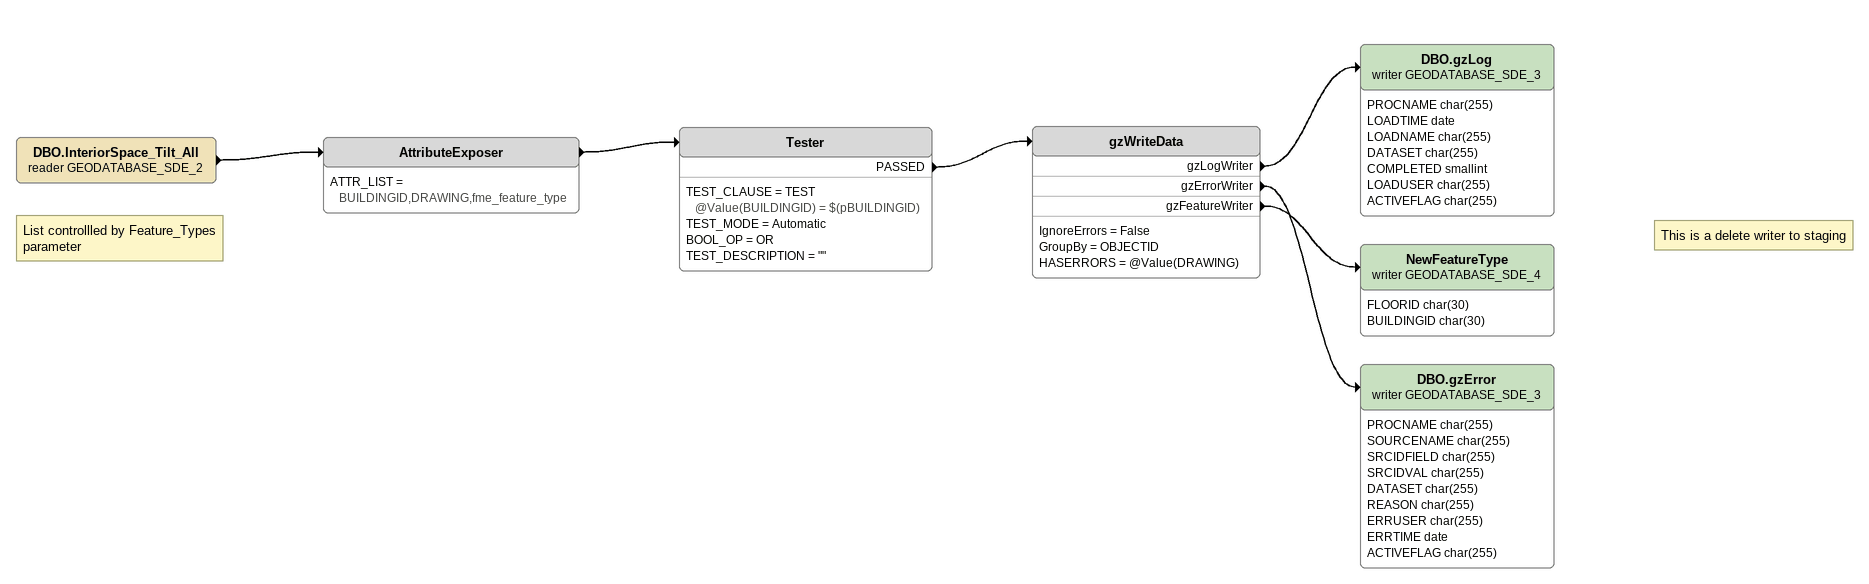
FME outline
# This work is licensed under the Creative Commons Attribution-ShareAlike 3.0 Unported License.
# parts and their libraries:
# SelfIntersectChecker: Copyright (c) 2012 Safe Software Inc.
Note: List controllled by Feature_Types parameter
DBO.InteriorSpace_Tilt_All (reader GEODATABASE_SDE_2)
    -> AttributeExposer
AttributeExposer
    ATTR_LIST = BUILDINGID,DRAWING,fme_feature_type
    -> Tester
Tester
    TEST_CLAUSE = TEST @Value(BUILDINGID) = $(pBUILDINGID)
    TEST_MODE = Automatic
    BOOL_OP = OR
    TEST_DESCRIPTION = ""
    PASSED -> gzWriteData
gzWriteData
    IgnoreErrors = False
    GroupBy = OBJECTID
    HASERRORS = @Value(DRAWING)
    gzLogWriter -> DBO.gzLog (writer GEODATABASE_SDE_3)
    gzErrorWriter -> DBO.gzError (writer GEODATABASE_SDE_3)
    gzFeatureWriter -> NewFeatureType (writer GEODATABASE_SDE_4)
DBO.gzLog (writer GEODATABASE_SDE_3)
    attributes: PROCNAME char(255), LOADTIME date, LOADNAME char(255), DATASET char(255), COMPLETED smallint, LOADUSER char(255), ACTIVEFLAG char(255)
Note: This is a delete writer to staging
NewFeatureType (writer GEODATABASE_SDE_4)
    attributes: FLOORID char(30), BUILDINGID char(30)
DBO.gzError (writer GEODATABASE_SDE_3)
    attributes: PROCNAME char(255), SOURCENAME char(255), SRCIDFIELD char(255), SRCIDVAL char(255), DATASET char(255), REASON char(255), ERRUSER char(255), ERRTIME date, ACTIVEFLAG char(255)
